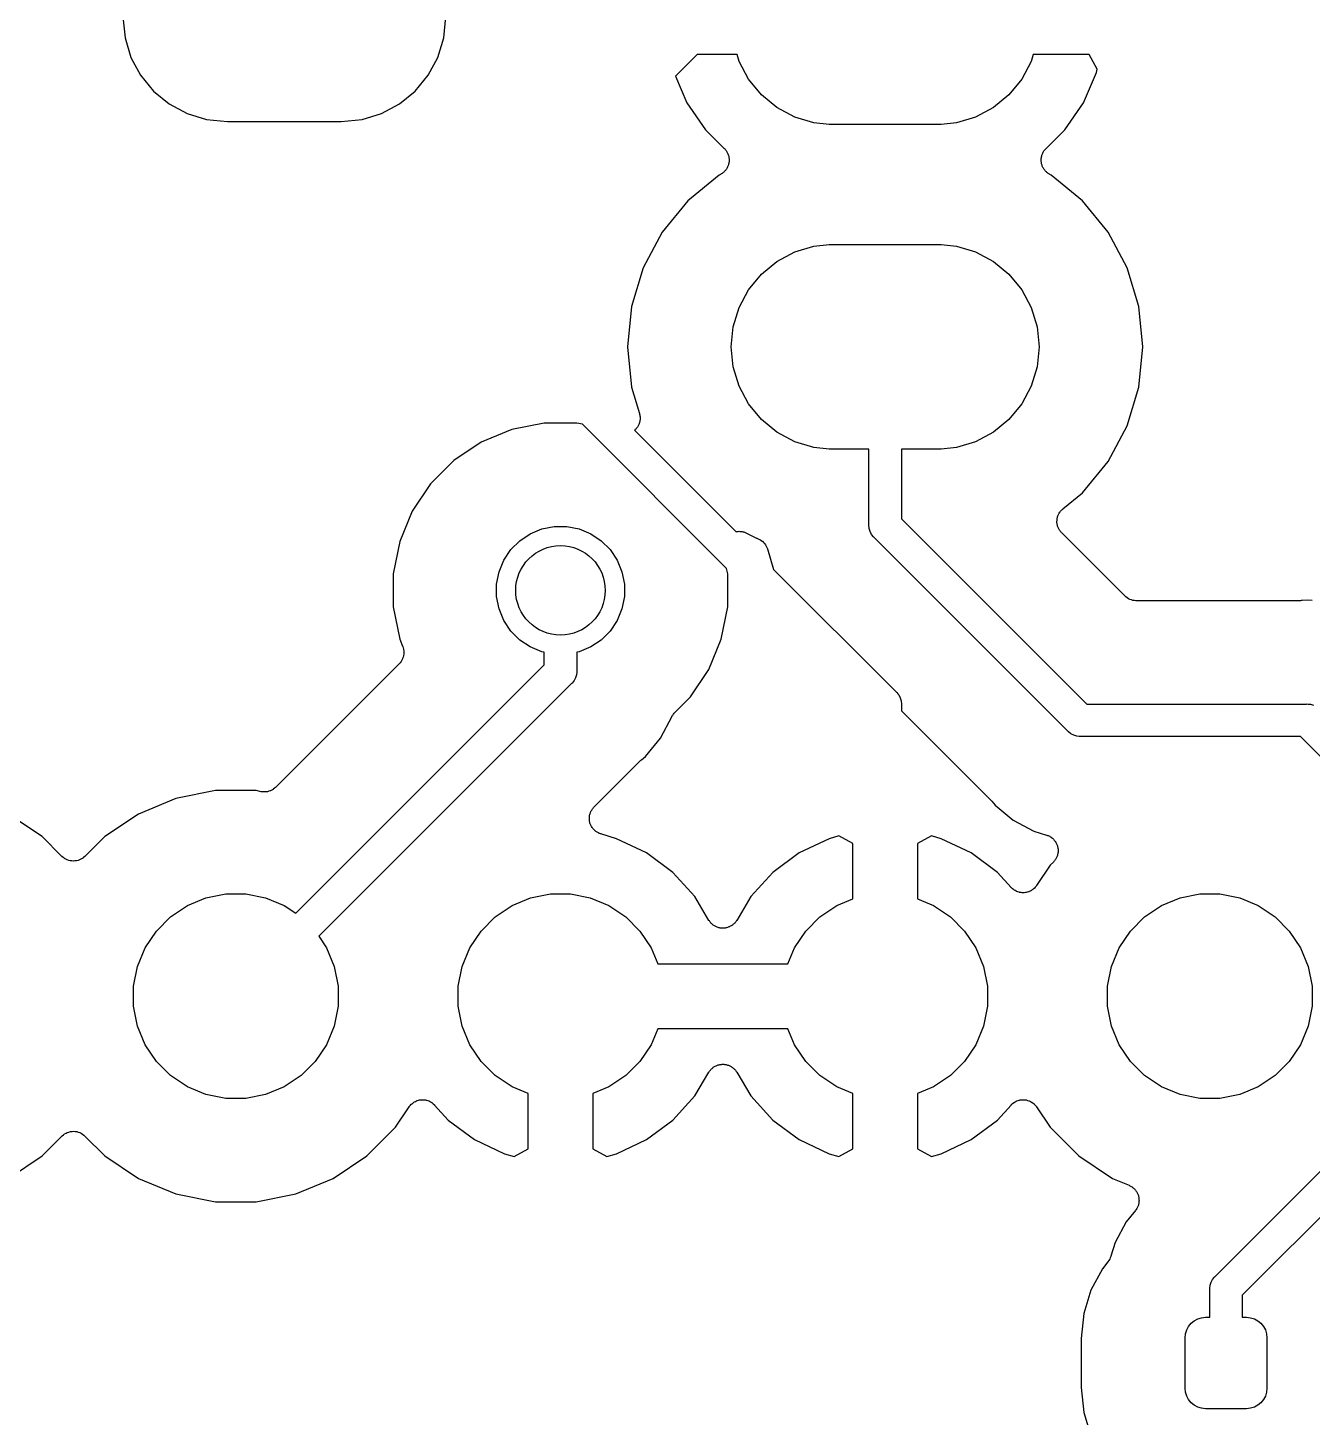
# Model space of a CAD drawing. Extents: x 2.36 to 5.74, y -5.57 to -1.66.
# Drawn here: x 3.1359 to 3.5315, y -4.7047 to -4.2767 of the extents above; entities that cross this region are included whole.
import ezdxf

# ---------------------------------------------------------------- set-up
doc = ezdxf.new("R2010")
doc.units = 0
doc.header["$MEASUREMENT"] = 0
doc.layers.add('BLACK', color=7, linetype='CONTINUOUS')

msp = doc.modelspace()

# ---------------------------------------------------------------- linework, layer by layer
at = {"layer": 'BLACK', "linetype": 'CONTINUOUS'}
for p, q in [((3.16525, -4.27338), (3.16589, -4.27986)), ((3.26403, -4.27986), (3.26467, -4.27338)), ((3.16589, -4.27986), (3.16771, -4.28585)), ((3.26221, -4.28585), (3.26403, -4.27986)), ((3.16771, -4.28585), (3.17067, -4.29138)), ((3.25926, -4.29138), (3.26221, -4.28585)), ((3.34207, -4.285), (3.33543, -4.29164)), ((3.35437, -4.285), (3.34207, -4.285)), ((3.35501, -4.28711), (3.35437, -4.285)), ((3.35794, -4.29258), (3.35501, -4.28711)), ((3.44499, -4.28711), (3.44206, -4.29258)), ((3.44563, -4.285), (3.44499, -4.28711)), ((3.46279, -4.285), (3.44563, -4.285)), ((3.46527, -4.28952), (3.46279, -4.285)), ((3.17067, -4.29138), (3.17464, -4.29622)), ((3.25528, -4.29622), (3.25926, -4.29138)), ((3.33543, -4.29164), (3.33891, -4.29982)), ((3.46109, -4.29982), (3.46507, -4.29049)), ((3.46507, -4.29049), (3.46527, -4.28952)), ((3.17464, -4.29622), (3.17949, -4.3002)), ((3.25044, -4.3002), (3.25528, -4.29622)), ((3.36187, -4.29738), (3.35794, -4.29258)), ((3.44206, -4.29258), (3.43813, -4.29738)), ((3.17949, -4.3002), (3.18501, -4.30315)), ((3.24491, -4.30315), (3.25044, -4.3002)), ((3.33891, -4.29982), (3.34462, -4.30819)), ((3.36667, -4.30131), (3.36187, -4.29738)), ((3.43813, -4.29738), (3.43333, -4.30131)), ((3.45538, -4.30819), (3.46109, -4.29982)), ((3.18501, -4.30315), (3.19101, -4.30497)), ((3.23891, -4.30497), (3.24491, -4.30315)), ((3.37214, -4.30424), (3.36667, -4.30131)), ((3.37808, -4.30604), (3.37214, -4.30424)), ((3.42786, -4.30424), (3.42192, -4.30604)), ((3.43333, -4.30131), (3.42786, -4.30424)), ((3.19101, -4.30497), (3.19749, -4.30561)), ((3.19749, -4.30561), (3.23243, -4.30561)), ((3.23243, -4.30561), (3.23891, -4.30497)), ((3.34462, -4.30819), (3.35046, -4.31391)), ((3.38271, -4.3065), (3.37808, -4.30604)), ((3.41729, -4.3065), (3.38271, -4.3065)), ((3.42192, -4.30604), (3.41729, -4.3065)), ((3.44954, -4.31391), (3.45538, -4.30819)), ((3.35046, -4.31391), (3.35051, -4.31396)), ((3.35051, -4.31396), (3.35067, -4.31416)), ((3.35067, -4.31416), (3.35085, -4.31434)), ((3.35085, -4.31434), (3.35098, -4.31454)), ((3.35098, -4.31454), (3.35112, -4.31472)), ((3.35112, -4.31472), (3.35124, -4.31494)), ((3.35124, -4.31494), (3.35138, -4.31516)), ((3.35138, -4.31516), (3.35147, -4.31537)), ((3.35147, -4.31537), (3.35158, -4.31558)), ((3.35158, -4.31558), (3.35166, -4.31582)), ((3.35166, -4.31582), (3.35175, -4.31606)), ((3.35175, -4.31606), (3.3518, -4.31629)), ((3.3518, -4.31629), (3.35186, -4.31651)), ((3.35186, -4.31651), (3.35189, -4.31677)), ((3.35189, -4.31677), (3.35194, -4.31702)), ((3.35194, -4.31702), (3.35193, -4.31725)), ((3.35193, -4.31725), (3.35196, -4.31748)), ((3.35196, -4.31748), (3.35193, -4.31774)), ((3.44804, -4.31741), (3.44807, -4.31718)), ((3.44806, -4.31767), (3.44804, -4.31741)), ((3.44807, -4.31695), (3.44812, -4.3167)), ((3.44807, -4.31718), (3.44807, -4.31695)), ((3.44812, -4.3167), (3.44815, -4.31644)), ((3.44815, -4.31644), (3.44822, -4.31622)), ((3.44822, -4.31622), (3.44827, -4.31599)), ((3.44827, -4.31599), (3.44837, -4.31576)), ((3.44837, -4.31576), (3.44845, -4.31551)), ((3.44845, -4.31551), (3.44856, -4.31531)), ((3.44856, -4.31531), (3.44865, -4.31509)), ((3.44865, -4.31509), (3.44879, -4.31488)), ((3.44879, -4.31488), (3.44892, -4.31466)), ((3.44892, -4.31466), (3.44907, -4.31448)), ((3.44907, -4.31448), (3.4492, -4.31429)), ((3.4492, -4.31429), (3.44938, -4.31411)), ((3.44938, -4.31411), (3.44954, -4.31391)), ((3.34931, -4.32189), (3.34891, -4.32211)), ((3.34953, -4.32175), (3.34931, -4.32189)), ((3.34975, -4.32163), (3.34953, -4.32175)), ((3.34993, -4.32148), (3.34975, -4.32163)), ((3.35013, -4.32135), (3.34993, -4.32148)), ((3.35031, -4.32117), (3.35013, -4.32135)), ((3.3505, -4.32101), (3.35031, -4.32117)), ((3.35065, -4.32083), (3.3505, -4.32101)), ((3.35082, -4.32066), (3.35065, -4.32083)), ((3.35096, -4.32045), (3.35082, -4.32066)), ((3.35112, -4.32025), (3.35096, -4.32045)), ((3.35123, -4.32004), (3.35112, -4.32025)), ((3.35136, -4.31985), (3.35123, -4.32004)), ((3.35146, -4.31961), (3.35136, -4.31985)), ((3.35158, -4.31939), (3.35146, -4.31961)), ((3.35165, -4.31917), (3.35158, -4.31939)), ((3.35174, -4.31895), (3.35165, -4.31917)), ((3.35179, -4.3187), (3.35174, -4.31895)), ((3.35186, -4.31846), (3.35179, -4.3187)), ((3.35188, -4.31822), (3.35186, -4.31846)), ((3.35193, -4.31799), (3.35188, -4.31822)), ((3.35193, -4.31774), (3.35193, -4.31799)), ((3.44806, -4.31792), (3.44806, -4.31767)), ((3.44811, -4.31815), (3.44806, -4.31792)), ((3.44813, -4.31839), (3.44811, -4.31815)), ((3.4482, -4.31863), (3.44813, -4.31839)), ((3.44824, -4.31888), (3.4482, -4.31863)), ((3.44833, -4.3191), (3.44824, -4.31888)), ((3.44839, -4.31932), (3.44833, -4.3191)), ((3.44851, -4.31955), (3.44839, -4.31932)), ((3.44861, -4.31979), (3.44851, -4.31955)), ((3.44873, -4.31998), (3.44861, -4.31979)), ((3.44884, -4.32019), (3.44873, -4.31998)), ((3.449, -4.32039), (3.44884, -4.32019)), ((3.44914, -4.32061), (3.449, -4.32039)), ((3.4493, -4.32077), (3.44914, -4.32061)), ((3.44945, -4.32096), (3.4493, -4.32077)), ((3.44964, -4.32112), (3.44945, -4.32096)), ((3.44982, -4.3213), (3.44964, -4.32112)), ((3.45001, -4.32144), (3.44982, -4.3213)), ((3.45019, -4.32159), (3.45001, -4.32144)), ((3.45041, -4.32171), (3.45019, -4.32159)), ((3.45062, -4.32186), (3.45041, -4.32171)), ((3.45069, -4.32189), (3.45062, -4.32186)), ((3.45109, -4.32211), (3.45069, -4.32189)), ((3.34891, -4.32211), (3.33927, -4.33002)), ((3.46073, -4.33002), (3.45109, -4.32211)), ((3.33927, -4.33002), (3.33136, -4.33966)), ((3.46864, -4.33966), (3.46073, -4.33002)), ((3.33136, -4.33966), (3.32548, -4.35066)), ((3.47452, -4.35066), (3.46864, -4.33966)), ((3.36667, -4.34869), (3.37214, -4.34576)), ((3.37214, -4.34576), (3.37808, -4.34396)), ((3.37808, -4.34396), (3.38271, -4.3435)), ((3.38271, -4.3435), (3.41729, -4.3435)), ((3.41729, -4.3435), (3.42192, -4.34396)), ((3.42192, -4.34396), (3.42786, -4.34576)), ((3.42786, -4.34576), (3.43333, -4.34869)), ((3.32548, -4.35066), (3.32186, -4.36259)), ((3.36187, -4.35262), (3.36667, -4.34869)), ((3.43333, -4.34869), (3.43813, -4.35262)), ((3.47814, -4.36259), (3.47452, -4.35066)), ((3.35794, -4.35742), (3.36187, -4.35262)), ((3.43813, -4.35262), (3.44206, -4.35742)), ((3.35501, -4.36289), (3.35794, -4.35742)), ((3.44206, -4.35742), (3.44499, -4.36289)), ((3.32186, -4.36259), (3.32064, -4.375)), ((3.35321, -4.36883), (3.35501, -4.36289)), ((3.44499, -4.36289), (3.44679, -4.36883)), ((3.47936, -4.375), (3.47814, -4.36259)), ((3.3526, -4.375), (3.35321, -4.36883)), ((3.44679, -4.36883), (3.4474, -4.375)), ((3.32064, -4.375), (3.32186, -4.38741)), ((3.35321, -4.38117), (3.3526, -4.375)), ((3.4474, -4.375), (3.44679, -4.38117)), ((3.47814, -4.38741), (3.47936, -4.375)), ((3.35501, -4.38711), (3.35321, -4.38117)), ((3.44679, -4.38117), (3.44499, -4.38711)), ((3.32186, -4.38741), (3.32431, -4.39549)), ((3.35794, -4.39258), (3.35501, -4.38711)), ((3.44499, -4.38711), (3.44206, -4.39258)), ((3.47452, -4.39934), (3.47814, -4.38741)), ((3.36187, -4.39738), (3.35794, -4.39258)), ((3.44206, -4.39258), (3.43813, -4.39738)), ((3.29493, -4.3985), (3.28498, -4.40048)), ((3.30507, -4.3985), (3.29493, -4.3985)), ((3.30677, -4.39884), (3.30507, -4.3985)), ((3.35116, -4.44323), (3.30677, -4.39884)), ((3.32413, -4.39888), (3.32401, -4.39911)), ((3.3242, -4.39866), (3.32413, -4.39888)), ((3.32429, -4.39844), (3.3242, -4.39866)), ((3.32435, -4.39819), (3.32429, -4.39844)), ((3.32431, -4.39549), (3.32433, -4.39555)), ((3.32433, -4.39555), (3.32437, -4.39578)), ((3.32442, -4.39795), (3.32435, -4.39819)), ((3.32437, -4.39578), (3.32444, -4.39601)), ((3.32445, -4.39772), (3.32442, -4.39795)), ((3.32444, -4.39601), (3.32446, -4.39626)), ((3.3245, -4.39749), (3.32445, -4.39772)), ((3.32446, -4.39626), (3.32451, -4.39651)), ((3.32451, -4.39651), (3.3245, -4.39675)), ((3.3245, -4.39675), (3.32453, -4.39698)), ((3.32453, -4.39698), (3.3245, -4.39723)), ((3.3245, -4.39723), (3.3245, -4.39749)), ((3.36667, -4.40131), (3.36187, -4.39738)), ((3.43813, -4.39738), (3.43333, -4.40131)), ((3.28498, -4.40048), (3.27561, -4.40436)), ((3.32285, -4.40065), (3.32278, -4.40071)), ((3.32278, -4.40071), (3.35398, -4.43191)), ((3.32304, -4.40049), (3.32285, -4.40065)), ((3.32319, -4.40031), (3.32304, -4.40049)), ((3.32336, -4.40015), (3.32319, -4.40031)), ((3.3235, -4.39994), (3.32336, -4.40015)), ((3.32367, -4.39974), (3.3235, -4.39994)), ((3.32378, -4.39953), (3.32367, -4.39974)), ((3.32391, -4.39934), (3.32378, -4.39953)), ((3.32401, -4.39911), (3.32391, -4.39934)), ((3.37214, -4.40424), (3.36667, -4.40131)), ((3.43333, -4.40131), (3.42786, -4.40424)), ((3.46864, -4.41034), (3.47452, -4.39934)), ((3.27561, -4.40436), (3.26717, -4.41)), ((3.37808, -4.40604), (3.37214, -4.40424)), ((3.38271, -4.4065), (3.37808, -4.40604)), ((3.395, -4.4065), (3.38271, -4.4065)), ((3.395, -4.42975), (3.395, -4.4065)), ((3.41729, -4.4065), (3.405, -4.4065)), ((3.405, -4.4065), (3.405, -4.42793)), ((3.42192, -4.40604), (3.41729, -4.4065)), ((3.42786, -4.40424), (3.42192, -4.40604)), ((3.26717, -4.41), (3.26, -4.41717)), ((3.46073, -4.41998), (3.46864, -4.41034)), ((3.26, -4.41717), (3.25436, -4.42561)), ((3.45473, -4.42491), (3.46073, -4.41998)), ((3.25436, -4.42561), (3.25048, -4.43498)), ((3.405, -4.42793), (3.46207, -4.485)), ((3.4529, -4.42872), (3.45293, -4.42849)), ((3.45292, -4.42898), (3.4529, -4.42872)), ((3.45293, -4.42826), (3.45298, -4.42801)), ((3.45293, -4.42849), (3.45293, -4.42826)), ((3.45298, -4.42801), (3.45301, -4.42775)), ((3.45301, -4.42775), (3.45307, -4.42753)), ((3.45307, -4.42753), (3.45312, -4.42731)), ((3.45312, -4.42731), (3.45322, -4.42707)), ((3.45322, -4.42707), (3.4533, -4.42682)), ((3.4533, -4.42682), (3.45341, -4.42662)), ((3.45341, -4.42662), (3.4535, -4.42641)), ((3.4535, -4.42641), (3.45364, -4.42619)), ((3.45364, -4.42619), (3.45377, -4.42596)), ((3.45377, -4.42596), (3.45391, -4.42579)), ((3.45391, -4.42579), (3.45404, -4.4256)), ((3.45404, -4.4256), (3.45422, -4.42541)), ((3.45422, -4.42541), (3.45439, -4.42521)), ((3.45439, -4.42521), (3.45457, -4.42507)), ((3.45457, -4.42507), (3.45473, -4.42491)), ((3.28745, -4.43471), (3.29068, -4.43256)), ((3.29068, -4.43256), (3.29426, -4.43107)), ((3.29426, -4.43107), (3.29806, -4.43031)), ((3.29806, -4.43031), (3.30194, -4.43031)), ((3.30194, -4.43031), (3.30574, -4.43107)), ((3.30574, -4.43107), (3.30932, -4.43256)), ((3.30932, -4.43256), (3.31255, -4.43471)), ((3.35398, -4.43191), (3.35404, -4.43189)), ((3.35404, -4.43189), (3.35427, -4.43187)), ((3.35427, -4.43187), (3.3545, -4.43183)), ((3.3545, -4.43183), (3.35476, -4.43183)), ((3.35476, -4.43183), (3.35501, -4.43181)), ((3.35501, -4.43181), (3.35524, -4.43183)), ((3.35524, -4.43183), (3.35548, -4.43183)), ((3.35548, -4.43183), (3.35573, -4.43188)), ((3.35573, -4.43188), (3.35598, -4.43191)), ((3.35598, -4.43191), (3.3562, -4.43198)), ((3.3562, -4.43198), (3.35643, -4.43202)), ((3.35643, -4.43202), (3.35667, -4.43212)), ((3.35667, -4.43212), (3.35691, -4.43219)), ((3.35691, -4.43219), (3.35712, -4.43231)), ((3.35712, -4.43231), (3.35734, -4.4324)), ((3.35734, -4.4324), (3.35991, -4.43377)), ((3.39498, -4.43), (3.395, -4.42975)), ((3.39505, -4.43075), (3.39498, -4.43)), ((3.39507, -4.43098), (3.39505, -4.43075)), ((3.39536, -4.43192), (3.39507, -4.43098)), ((3.39582, -4.43279), (3.39536, -4.43192)), ((3.39645, -4.43355), (3.39582, -4.43279)), ((3.45292, -4.42924), (3.45292, -4.42898)), ((3.45297, -4.42946), (3.45292, -4.42924)), ((3.45299, -4.42969), (3.45297, -4.42946)), ((3.45306, -4.42994), (3.45299, -4.42969)), ((3.45311, -4.4302), (3.45306, -4.42994)), ((3.45319, -4.43041), (3.45311, -4.4302)), ((3.45326, -4.43063), (3.45319, -4.43041)), ((3.45338, -4.43086), (3.45326, -4.43063)), ((3.45348, -4.4311), (3.45338, -4.43086)), ((3.4536, -4.43129), (3.45348, -4.4311)), ((3.45371, -4.43149), (3.4536, -4.43129)), ((3.45387, -4.4317), (3.45371, -4.43149)), ((3.45401, -4.43192), (3.45387, -4.4317)), ((3.45417, -4.43208), (3.45401, -4.43192)), ((3.45432, -4.43226), (3.45417, -4.43208)), ((3.45437, -4.43231), (3.45432, -4.43226)), ((3.47378, -4.45172), (3.45437, -4.43231)), ((3.25048, -4.43498), (3.2485, -4.44493)), ((3.28256, -4.44068), (3.28471, -4.43745)), ((3.28471, -4.43745), (3.28745, -4.43471)), ((3.31255, -4.43471), (3.31529, -4.43745)), ((3.31529, -4.43745), (3.31744, -4.44068)), ((3.35991, -4.43377), (3.3604, -4.43392)), ((3.3604, -4.43392), (3.36042, -4.43393)), ((3.36042, -4.43393), (3.36042, -4.43393)), ((3.36042, -4.43393), (3.36042, -4.43393)), ((3.36042, -4.43393), (3.36047, -4.43394)), ((3.36047, -4.43394), (3.36089, -4.43412)), ((3.36089, -4.43412), (3.36132, -4.4343)), ((3.36132, -4.4343), (3.36134, -4.43432)), ((3.36134, -4.43432), (3.36136, -4.43433)), ((3.36136, -4.43433), (3.36174, -4.43459)), ((3.36174, -4.43459), (3.36213, -4.43485)), ((3.36213, -4.43485), (3.36215, -4.43487)), ((3.36215, -4.43487), (3.36217, -4.43488)), ((3.36217, -4.43488), (3.36249, -4.43521)), ((3.36249, -4.43521), (3.36282, -4.43554)), ((3.36282, -4.43554), (3.36283, -4.43556)), ((3.36283, -4.43556), (3.36285, -4.43558)), ((3.36285, -4.43558), (3.3631, -4.43597)), ((3.3631, -4.43597), (3.36336, -4.43635)), ((3.36336, -4.43635), (3.36337, -4.43637)), ((3.36337, -4.43637), (3.36338, -4.43639)), ((3.36338, -4.43639), (3.36356, -4.43683)), ((3.36356, -4.43683), (3.36373, -4.43725)), ((3.36373, -4.43725), (3.36565, -4.44358)), ((3.39664, -4.43371), (3.39645, -4.43355)), ((3.45629, -4.49336), (3.39664, -4.43371)), ((3.28107, -4.44426), (3.28256, -4.44068)), ((3.31744, -4.44068), (3.31893, -4.44426)), ((3.2485, -4.44493), (3.2485, -4.45507)), ((3.28031, -4.44806), (3.28107, -4.44426)), ((3.31893, -4.44426), (3.31969, -4.44806)), ((3.3515, -4.44493), (3.35116, -4.44323)), ((3.3515, -4.45507), (3.3515, -4.44493)), ((3.36565, -4.44358), (3.40336, -4.48129)), ((3.28031, -4.45194), (3.28031, -4.44806)), ((3.31969, -4.44806), (3.31969, -4.45194)), ((3.28107, -4.45574), (3.28031, -4.45194)), ((3.31969, -4.45194), (3.31893, -4.45574)), ((3.47414, -4.45202), (3.47378, -4.45172)), ((3.47449, -4.45231), (3.47414, -4.45202)), ((3.47452, -4.45233), (3.47449, -4.45231)), ((3.47454, -4.45234), (3.47452, -4.45233)), ((3.47494, -4.45256), (3.47454, -4.45234)), ((3.47535, -4.45278), (3.47494, -4.45256)), ((3.47537, -4.45279), (3.47535, -4.45278)), ((3.4754, -4.45281), (3.47537, -4.45279)), ((3.47584, -4.45294), (3.4754, -4.45281)), ((3.47628, -4.45308), (3.47584, -4.45294)), ((3.47631, -4.45308), (3.47628, -4.45308)), ((3.47633, -4.45309), (3.47631, -4.45308)), ((3.47679, -4.45314), (3.47633, -4.45309)), ((3.47725, -4.45319), (3.47679, -4.45314)), ((3.4773, -4.45319), (3.47725, -4.45319)), ((3.47732, -4.45319), (3.4773, -4.45319)), ((3.4773, -4.45319), (3.4773, -4.45319)), ((3.4773, -4.45319), (3.4773, -4.45319)), ((3.52795, -4.45319), (3.47732, -4.45319)), ((3.52816, -4.45317), (3.52795, -4.45319)), ((3.52837, -4.45317), (3.52816, -4.45317)), ((3.52844, -4.45316), (3.52837, -4.45317)), ((3.53, -4.45301), (3.52844, -4.45316)), ((3.53156, -4.45316), (3.53, -4.45301)), ((3.2485, -4.45507), (3.25048, -4.46502)), ((3.28256, -4.45932), (3.28107, -4.45574)), ((3.31893, -4.45574), (3.31744, -4.45932)), ((3.34952, -4.46502), (3.3515, -4.45507)), ((3.28471, -4.46255), (3.28256, -4.45932)), ((3.28745, -4.46529), (3.28471, -4.46255)), ((3.31529, -4.46255), (3.31255, -4.46529)), ((3.31744, -4.45932), (3.31529, -4.46255)), ((3.25048, -4.46502), (3.25138, -4.46719)), ((3.25138, -4.46719), (3.25139, -4.46722)), ((3.25139, -4.46722), (3.25139, -4.46722)), ((3.25139, -4.46722), (3.25139, -4.46722)), ((3.25139, -4.46722), (3.25141, -4.46726)), ((3.25141, -4.46726), (3.25154, -4.46771)), ((3.29068, -4.46744), (3.28745, -4.46529)), ((3.31255, -4.46529), (3.30932, -4.46744)), ((3.34564, -4.47439), (3.34952, -4.46502)), ((3.25114, -4.47148), (3.25092, -4.47189)), ((3.25136, -4.47107), (3.25114, -4.47148)), ((3.25137, -4.47105), (3.25136, -4.47107)), ((3.25138, -4.47103), (3.25137, -4.47105)), ((3.25152, -4.47058), (3.25138, -4.47103)), ((3.25166, -4.47014), (3.25152, -4.47058)), ((3.25154, -4.46771), (3.25167, -4.46815)), ((3.25171, -4.46963), (3.25166, -4.4701)), ((3.25166, -4.4701), (3.25166, -4.47012)), ((3.25166, -4.47012), (3.25166, -4.47014)), ((3.25167, -4.46815), (3.25167, -4.46817)), ((3.25167, -4.46817), (3.25168, -4.4682)), ((3.25168, -4.4682), (3.25172, -4.46866)), ((3.25176, -4.46917), (3.25171, -4.46963)), ((3.25172, -4.46866), (3.25176, -4.46912)), ((3.25176, -4.46912), (3.25176, -4.46915)), ((3.25176, -4.46915), (3.25176, -4.46917)), ((3.29426, -4.46893), (3.29068, -4.46744)), ((3.295, -4.46908), (3.29426, -4.46893)), ((3.295, -4.47293), (3.295, -4.46908)), ((3.30574, -4.46893), (3.305, -4.46908)), ((3.305, -4.46908), (3.305, -4.47475)), ((3.30932, -4.46744), (3.30574, -4.46893)), ((3.2503, -4.47264), (3.21231, -4.51063)), ((3.21847, -4.54946), (3.295, -4.47293)), ((3.25059, -4.47228), (3.2503, -4.47264)), ((3.25089, -4.47192), (3.25059, -4.47228)), ((3.2509, -4.47191), (3.25089, -4.47192)), ((3.25092, -4.47189), (3.2509, -4.47191)), ((3.30493, -4.47598), (3.30464, -4.47692)), ((3.305, -4.47525), (3.30493, -4.47598)), ((3.305, -4.47475), (3.30502, -4.475)), ((3.30502, -4.475), (3.305, -4.47525)), ((3.305, -4.47525), (3.305, -4.47525)), ((3.34, -4.48283), (3.34564, -4.47439)), ((3.30336, -4.47871), (3.22554, -4.55653)), ((3.30355, -4.47855), (3.30336, -4.47871)), ((3.30418, -4.47779), (3.30355, -4.47855)), ((3.30464, -4.47692), (3.30418, -4.47779)), ((3.33527, -4.48755), (3.34, -4.48283)), ((3.40336, -4.48129), (3.40355, -4.48145)), ((3.40355, -4.48145), (3.40386, -4.48182)), ((3.40386, -4.48182), (3.40418, -4.48221)), ((3.40418, -4.48221), (3.40464, -4.48308)), ((3.40464, -4.48308), (3.40493, -4.48402)), ((3.40493, -4.48402), (3.40502, -4.485)), ((3.33076, -4.49555), (3.3344, -4.48873)), ((3.3344, -4.48873), (3.33443, -4.48867)), ((3.33443, -4.48867), (3.33455, -4.48849)), ((3.33455, -4.48849), (3.33466, -4.48831)), ((3.33466, -4.48831), (3.33483, -4.48809)), ((3.33483, -4.48809), (3.33499, -4.48787)), ((3.33499, -4.48787), (3.33514, -4.48772)), ((3.33514, -4.48772), (3.33527, -4.48755)), ((3.40502, -4.485), (3.405, -4.48525)), ((3.405, -4.48525), (3.405, -4.48706)), ((3.405, -4.48706), (3.43252, -4.51458)), ((3.46207, -4.485), (3.52975, -4.485)), ((3.52975, -4.485), (3.53, -4.48498)), ((3.53, -4.48498), (3.53025, -4.485)), ((3.53025, -4.485), (3.53098, -4.48507)), ((3.53098, -4.48507), (3.53192, -4.48536)), ((3.32616, -4.50116), (3.33076, -4.49555)), ((3.45645, -4.49355), (3.45629, -4.49336)), ((3.45721, -4.49418), (3.45645, -4.49355)), ((3.45808, -4.49464), (3.45721, -4.49418)), ((3.45902, -4.49493), (3.45808, -4.49464)), ((3.45975, -4.495), (3.45902, -4.49493)), ((3.46, -4.49502), (3.45975, -4.495)), ((3.45975, -4.495), (3.45975, -4.495)), ((3.46025, -4.495), (3.46, -4.49502)), ((3.52793, -4.495), (3.46025, -4.495)), ((3.57, -4.53707), (3.52793, -4.495)), ((3.32494, -4.50215), (3.32616, -4.50116)), ((3.31035, -4.51671), (3.32458, -4.50248)), ((3.32458, -4.50248), (3.32463, -4.50243)), ((3.32463, -4.50243), (3.32479, -4.5023)), ((3.32479, -4.5023), (3.32494, -4.50215)), ((3.18153, -4.51413), (3.17001, -4.5189)), ((3.19376, -4.51169), (3.18153, -4.51413)), ((3.20624, -4.51169), (3.19376, -4.51169)), ((3.2078, -4.512), (3.20624, -4.51169)), ((3.20826, -4.51205), (3.2078, -4.512)), ((3.20872, -4.5121), (3.20826, -4.51205)), ((3.20874, -4.5121), (3.20872, -4.5121)), ((3.20877, -4.5121), (3.20874, -4.5121)), ((3.20923, -4.51205), (3.20877, -4.5121)), ((3.20969, -4.51201), (3.20923, -4.51205)), ((3.20971, -4.51201), (3.20969, -4.51201)), ((3.20974, -4.512), (3.20971, -4.51201)), ((3.21018, -4.51187), (3.20974, -4.512)), ((3.21063, -4.51174), (3.21018, -4.51187)), ((3.21065, -4.51173), (3.21063, -4.51174)), ((3.21067, -4.51172), (3.21065, -4.51173)), ((3.21108, -4.51151), (3.21067, -4.51172)), ((3.21149, -4.51129), (3.21108, -4.51151)), ((3.21151, -4.51128), (3.21149, -4.51129)), ((3.21153, -4.51127), (3.21151, -4.51128)), ((3.2119, -4.51097), (3.21153, -4.51127)), ((3.21226, -4.51068), (3.2119, -4.51097)), ((3.21229, -4.51065), (3.21226, -4.51068)), ((3.21231, -4.51063), (3.21229, -4.51065)), ((3.21229, -4.51065), (3.21229, -4.51065)), ((3.21229, -4.51065), (3.21229, -4.51065)), ((3.30906, -4.51901), (3.30911, -4.51876)), ((3.30911, -4.51876), (3.3092, -4.51855)), ((3.3092, -4.51855), (3.30927, -4.51832)), ((3.30927, -4.51832), (3.30939, -4.5181)), ((3.30939, -4.5181), (3.30949, -4.51786)), ((3.30949, -4.51786), (3.30962, -4.51767)), ((3.30962, -4.51767), (3.30973, -4.51746)), ((3.30973, -4.51746), (3.30989, -4.51726)), ((3.30989, -4.51726), (3.31004, -4.51705)), ((3.31004, -4.51705), (3.3102, -4.51689)), ((3.3102, -4.51689), (3.31035, -4.51671)), ((3.43252, -4.51458), (3.43257, -4.51463)), ((3.43257, -4.51463), (3.4327, -4.51479)), ((3.4327, -4.51479), (3.43285, -4.51494)), ((3.43285, -4.51494), (3.43384, -4.51616)), ((3.43384, -4.51616), (3.43945, -4.52076)), ((3.14036, -4.52583), (3.12999, -4.5189)), ((3.17001, -4.5189), (3.15964, -4.52583)), ((3.30889, -4.52023), (3.30891, -4.51997)), ((3.30891, -4.52046), (3.30889, -4.52023)), ((3.30891, -4.51972), (3.30896, -4.51949)), ((3.30891, -4.51997), (3.30891, -4.51972)), ((3.30891, -4.52069), (3.30891, -4.52046)), ((3.30895, -4.52094), (3.30891, -4.52069)), ((3.30898, -4.5212), (3.30895, -4.52094)), ((3.30896, -4.51949), (3.30898, -4.51926)), ((3.30898, -4.51926), (3.30906, -4.51901)), ((3.30904, -4.52142), (3.30898, -4.5212)), ((3.30909, -4.52165), (3.30904, -4.52142)), ((3.30918, -4.52189), (3.30909, -4.52165)), ((3.30926, -4.52213), (3.30918, -4.52189)), ((3.30936, -4.52234), (3.30926, -4.52213)), ((3.30945, -4.52256), (3.30936, -4.52234)), ((3.30959, -4.52277), (3.30945, -4.52256)), ((3.30971, -4.523), (3.30959, -4.52277)), ((3.30986, -4.52318), (3.30971, -4.523)), ((3.43945, -4.52076), (3.44584, -4.52417)), ((3.14646, -4.53193), (3.14036, -4.52583)), ((3.15964, -4.52583), (3.15354, -4.53193)), ((3.30998, -4.52337), (3.30986, -4.52318)), ((3.31016, -4.52356), (3.30998, -4.52337)), ((3.31033, -4.52375), (3.31016, -4.52356)), ((3.3105, -4.5239), (3.31033, -4.52375)), ((3.31067, -4.52407), (3.3105, -4.5239)), ((3.31088, -4.52422), (3.31067, -4.52407)), ((3.31108, -4.52438), (3.31088, -4.52422)), ((3.31128, -4.52449), (3.31108, -4.52438)), ((3.31147, -4.52462), (3.31128, -4.52449)), ((3.31171, -4.52472), (3.31147, -4.52462)), ((3.31193, -4.52485), (3.31171, -4.52472)), ((3.31215, -4.52492), (3.31193, -4.52485)), ((3.31237, -4.52501), (3.31215, -4.52492)), ((3.31243, -4.52503), (3.31237, -4.52501)), ((3.31722, -4.52648), (3.31243, -4.52503)), ((3.32645, -4.53084), (3.31722, -4.52648)), ((3.38278, -4.52648), (3.37355, -4.53084)), ((3.3857, -4.5256), (3.38278, -4.52648)), ((3.39, -4.52796), (3.3857, -4.5256)), ((3.4143, -4.5256), (3.41, -4.52796)), ((3.41722, -4.52648), (3.4143, -4.5256)), ((3.42645, -4.53084), (3.41722, -4.52648)), ((3.44584, -4.52417), (3.44972, -4.52535)), ((3.44972, -4.52535), (3.44978, -4.52537)), ((3.44978, -4.52537), (3.45, -4.52546)), ((3.45, -4.52546), (3.45022, -4.52553)), ((3.45022, -4.52553), (3.45045, -4.52565)), ((3.45045, -4.52565), (3.45068, -4.52575)), ((3.45068, -4.52575), (3.45087, -4.52589)), ((3.45087, -4.52589), (3.45108, -4.526)), ((3.45108, -4.526), (3.45127, -4.52616)), ((3.45127, -4.52616), (3.45149, -4.52631)), ((3.45149, -4.52631), (3.45165, -4.52647)), ((3.45165, -4.52647), (3.45183, -4.52662)), ((3.45183, -4.52662), (3.45199, -4.52682)), ((3.45199, -4.52682), (3.45217, -4.52701)), ((3.45217, -4.52701), (3.45229, -4.5272)), ((3.45229, -4.5272), (3.45244, -4.52738)), ((3.33456, -4.53685), (3.32645, -4.53084)), ((3.37355, -4.53084), (3.36544, -4.53685)), ((3.39, -4.54505), (3.39, -4.52796)), ((3.41, -4.52796), (3.41, -4.54505)), ((3.43456, -4.53685), (3.42645, -4.53084)), ((3.45244, -4.52738), (3.45256, -4.52761)), ((3.45256, -4.52761), (3.4527, -4.52782)), ((3.4527, -4.52782), (3.45279, -4.52804)), ((3.45279, -4.52804), (3.4529, -4.52824)), ((3.4529, -4.52824), (3.45297, -4.52849)), ((3.45297, -4.52849), (3.45306, -4.52873)), ((3.45309, -4.53137), (3.45304, -4.53162)), ((3.45306, -4.52873), (3.45311, -4.52896)), ((3.45317, -4.53112), (3.45309, -4.53137)), ((3.45311, -4.52896), (3.45317, -4.52918)), ((3.45317, -4.52918), (3.4532, -4.52943)), ((3.45319, -4.53089), (3.45317, -4.53112)), ((3.45324, -4.53066), (3.45319, -4.53089)), ((3.4532, -4.52943), (3.45325, -4.52969)), ((3.45325, -4.52969), (3.45324, -4.52992)), ((3.45324, -4.52992), (3.45327, -4.53015)), ((3.45327, -4.53015), (3.45324, -4.53041)), ((3.45324, -4.53041), (3.45324, -4.53066)), ((3.14683, -4.53223), (3.14646, -4.53193)), ((3.14719, -4.53253), (3.14683, -4.53223)), ((3.14721, -4.53254), (3.14719, -4.53253)), ((3.14722, -4.53255), (3.14721, -4.53254)), ((3.14763, -4.53278), (3.14722, -4.53255)), ((3.14805, -4.533), (3.14763, -4.53278)), ((3.14806, -4.53301), (3.14805, -4.533)), ((3.14808, -4.53302), (3.14806, -4.53301)), ((3.14853, -4.53315), (3.14808, -4.53302)), ((3.14898, -4.53329), (3.14853, -4.53315)), ((3.14899, -4.5333), (3.14898, -4.53329)), ((3.14901, -4.5333), (3.14899, -4.5333)), ((3.14948, -4.53335), (3.14901, -4.5333)), ((3.14995, -4.5334), (3.14948, -4.53335)), ((3.14997, -4.5334), (3.14995, -4.5334)), ((3.14998, -4.5334), (3.14997, -4.5334)), ((3.15045, -4.53335), (3.14998, -4.5334)), ((3.15092, -4.53331), (3.15045, -4.53335)), ((3.15094, -4.53331), (3.15092, -4.53331)), ((3.15095, -4.53331), (3.15094, -4.53331)), ((3.15141, -4.53317), (3.15095, -4.53331)), ((3.15186, -4.53304), (3.15141, -4.53317)), ((3.15187, -4.53303), (3.15186, -4.53304)), ((3.15189, -4.53303), (3.15187, -4.53303)), ((3.15231, -4.53281), (3.15189, -4.53303)), ((3.15272, -4.53259), (3.15231, -4.53281)), ((3.15274, -4.53258), (3.15272, -4.53259)), ((3.15275, -4.53257), (3.15274, -4.53258)), ((3.15312, -4.53228), (3.15275, -4.53257)), ((3.15349, -4.53198), (3.15312, -4.53228)), ((3.15351, -4.53196), (3.15349, -4.53198)), ((3.15354, -4.53193), (3.15351, -4.53196)), ((3.15351, -4.53196), (3.15351, -4.53196)), ((3.15351, -4.53196), (3.15351, -4.53196)), ((3.45083, -4.53464), (3.44663, -4.54092)), ((3.4518, -4.53367), (3.45083, -4.53464)), ((3.45195, -4.53349), (3.4518, -4.53367)), ((3.45211, -4.53333), (3.45195, -4.53349)), ((3.45226, -4.53311), (3.45211, -4.53333)), ((3.45242, -4.53291), (3.45226, -4.53311)), ((3.45253, -4.53271), (3.45242, -4.53291)), ((3.45266, -4.53252), (3.45253, -4.53271)), ((3.45276, -4.53228), (3.45266, -4.53252)), ((3.45288, -4.53205), (3.45276, -4.53228)), ((3.45295, -4.53183), (3.45288, -4.53205)), ((3.45304, -4.53162), (3.45295, -4.53183)), ((3.34133, -4.54433), (3.33456, -4.53685)), ((3.36544, -4.53685), (3.35867, -4.54433)), ((3.43877, -4.5415), (3.43456, -4.53685)), ((3.19081, -4.54471), (3.1969, -4.5435)), ((3.1969, -4.5435), (3.2031, -4.5435)), ((3.2031, -4.5435), (3.20919, -4.54471)), ((3.29081, -4.54471), (3.2969, -4.5435)), ((3.2969, -4.5435), (3.3031, -4.5435)), ((3.3031, -4.5435), (3.30919, -4.54471)), ((3.34571, -4.55163), (3.34133, -4.54433)), ((3.35867, -4.54433), (3.35429, -4.55163)), ((3.43885, -4.54157), (3.43877, -4.5415)), ((3.43892, -4.54166), (3.43885, -4.54157)), ((3.43921, -4.5419), (3.43892, -4.54166)), ((3.43949, -4.54216), (3.43921, -4.5419)), ((3.43959, -4.54221), (3.43949, -4.54216)), ((3.43967, -4.54228), (3.43959, -4.54221)), ((3.44, -4.54246), (3.43967, -4.54228)), ((3.44033, -4.54266), (3.44, -4.54246)), ((3.44043, -4.5427), (3.44033, -4.54266)), ((3.44053, -4.54275), (3.44043, -4.5427)), ((3.44089, -4.54286), (3.44053, -4.54275)), ((3.44125, -4.54299), (3.44089, -4.54286)), ((3.44136, -4.54301), (3.44125, -4.54299)), ((3.44146, -4.54304), (3.44136, -4.54301)), ((3.44184, -4.54308), (3.44146, -4.54304)), ((3.44221, -4.54314), (3.44184, -4.54308)), ((3.44232, -4.54313), (3.44221, -4.54314)), ((3.44243, -4.54314), (3.44232, -4.54313)), ((3.44281, -4.54311), (3.44243, -4.54314)), ((3.44319, -4.54309), (3.44281, -4.54311)), ((3.44329, -4.54307), (3.44319, -4.54309)), ((3.4434, -4.54306), (3.44329, -4.54307)), ((3.44377, -4.54295), (3.4434, -4.54306)), ((3.44414, -4.54286), (3.44377, -4.54295)), ((3.44423, -4.54281), (3.44414, -4.54286)), ((3.44434, -4.54278), (3.44423, -4.54281)), ((3.44468, -4.54261), (3.44434, -4.54278)), ((3.44502, -4.54245), (3.44468, -4.54261)), ((3.44511, -4.54238), (3.44502, -4.54245)), ((3.4452, -4.54233), (3.44511, -4.54238)), ((3.4455, -4.54209), (3.4452, -4.54233)), ((3.44581, -4.54187), (3.4455, -4.54209)), ((3.44588, -4.54179), (3.44581, -4.54187)), ((3.44596, -4.54172), (3.44588, -4.54179)), ((3.44621, -4.54143), (3.44596, -4.54172)), ((3.44647, -4.54115), (3.44621, -4.54143)), ((3.44652, -4.54106), (3.44647, -4.54115)), ((3.44659, -4.54098), (3.44652, -4.54106)), ((3.44663, -4.54092), (3.44659, -4.54098)), ((3.49081, -4.54471), (3.4969, -4.5435)), ((3.4969, -4.5435), (3.5031, -4.5435)), ((3.5031, -4.5435), (3.50919, -4.54471)), ((3.17992, -4.55054), (3.18508, -4.54709)), ((3.18508, -4.54709), (3.19081, -4.54471)), ((3.20919, -4.54471), (3.21492, -4.54709)), ((3.21492, -4.54709), (3.21847, -4.54946)), ((3.27992, -4.55054), (3.28508, -4.54709)), ((3.28508, -4.54709), (3.29081, -4.54471)), ((3.30919, -4.54471), (3.31492, -4.54709)), ((3.31492, -4.54709), (3.32008, -4.55054)), ((3.37992, -4.55054), (3.38508, -4.54709)), ((3.38508, -4.54709), (3.39, -4.54505)), ((3.41, -4.54505), (3.41492, -4.54709)), ((3.41492, -4.54709), (3.42008, -4.55054)), ((3.47992, -4.55054), (3.48508, -4.54709)), ((3.48508, -4.54709), (3.49081, -4.54471)), ((3.50919, -4.54471), (3.51492, -4.54709)), ((3.51492, -4.54709), (3.52008, -4.55054)), ((3.17554, -4.55492), (3.17992, -4.55054)), ((3.27554, -4.55492), (3.27992, -4.55054)), ((3.32008, -4.55054), (3.32446, -4.55492)), ((3.34585, -4.55181), (3.34571, -4.55163)), ((3.34597, -4.55201), (3.34585, -4.55181)), ((3.34614, -4.5522), (3.34597, -4.55201)), ((3.34629, -4.55241), (3.34614, -4.5522)), ((3.34646, -4.55257), (3.34629, -4.55241)), ((3.34662, -4.55274), (3.34646, -4.55257)), ((3.34682, -4.55289), (3.34662, -4.55274)), ((3.34702, -4.55307), (3.34682, -4.55289)), ((3.35312, -4.55294), (3.35293, -4.55311)), ((3.35333, -4.55278), (3.35312, -4.55294)), ((3.35349, -4.55261), (3.35333, -4.55278)), ((3.35366, -4.55246), (3.35349, -4.55261)), ((3.35382, -4.55226), (3.35366, -4.55246)), ((3.35399, -4.55207), (3.35382, -4.55226)), ((3.35411, -4.55187), (3.35399, -4.55207)), ((3.35425, -4.55169), (3.35411, -4.55187)), ((3.35429, -4.55163), (3.35425, -4.55169)), ((3.37554, -4.55492), (3.37992, -4.55054)), ((3.42008, -4.55054), (3.42446, -4.55492)), ((3.47554, -4.55492), (3.47992, -4.55054)), ((3.52008, -4.55054), (3.52446, -4.55492)), ((3.17209, -4.56008), (3.17554, -4.55492)), ((3.22554, -4.55653), (3.22791, -4.56008)), ((3.27209, -4.56008), (3.27554, -4.55492)), ((3.32446, -4.55492), (3.32791, -4.56008)), ((3.34721, -4.55319), (3.34702, -4.55307)), ((3.3474, -4.55332), (3.34721, -4.55319)), ((3.34763, -4.55344), (3.3474, -4.55332)), ((3.34785, -4.55357), (3.34763, -4.55344)), ((3.34807, -4.55365), (3.34785, -4.55357)), ((3.34828, -4.55375), (3.34807, -4.55365)), ((3.34853, -4.55381), (3.34828, -4.55375)), ((3.34877, -4.5539), (3.34853, -4.55381)), ((3.349, -4.55394), (3.34877, -4.5539)), ((3.34922, -4.55399), (3.349, -4.55394)), ((3.34948, -4.55401), (3.34922, -4.55399)), ((3.34973, -4.55405), (3.34948, -4.55401)), ((3.34997, -4.55404), (3.34973, -4.55405)), ((3.3502, -4.55405), (3.34997, -4.55404)), ((3.35045, -4.55402), (3.3502, -4.55405)), ((3.35071, -4.554), (3.35045, -4.55402)), ((3.35093, -4.55395), (3.35071, -4.554)), ((3.35116, -4.55392), (3.35093, -4.55395)), ((3.35141, -4.55383), (3.35116, -4.55392)), ((3.35166, -4.55377), (3.35141, -4.55383)), ((3.35187, -4.55367), (3.35166, -4.55377)), ((3.35209, -4.5536), (3.35187, -4.55367)), ((3.35231, -4.55347), (3.35209, -4.5536)), ((3.35254, -4.55336), (3.35231, -4.55347)), ((3.35273, -4.55322), (3.35254, -4.55336)), ((3.35293, -4.55311), (3.35273, -4.55322)), ((3.37209, -4.56008), (3.37554, -4.55492)), ((3.42446, -4.55492), (3.42791, -4.56008)), ((3.47209, -4.56008), (3.47554, -4.55492)), ((3.52446, -4.55492), (3.52791, -4.56008)), ((3.16971, -4.56581), (3.17209, -4.56008)), ((3.22791, -4.56008), (3.23029, -4.56581)), ((3.26971, -4.56581), (3.27209, -4.56008)), ((3.32791, -4.56008), (3.32995, -4.565)), ((3.37005, -4.565), (3.37209, -4.56008)), ((3.42791, -4.56008), (3.43029, -4.56581)), ((3.46971, -4.56581), (3.47209, -4.56008)), ((3.52791, -4.56008), (3.53029, -4.56581)), ((3.1685, -4.5719), (3.16971, -4.56581)), ((3.23029, -4.56581), (3.2315, -4.5719)), ((3.2685, -4.5719), (3.26971, -4.56581)), ((3.32995, -4.565), (3.37005, -4.565)), ((3.43029, -4.56581), (3.4315, -4.5719)), ((3.4685, -4.5719), (3.46971, -4.56581)), ((3.53029, -4.56581), (3.5315, -4.5719)), ((3.1685, -4.5781), (3.1685, -4.5719)), ((3.2315, -4.5719), (3.2315, -4.5781)), ((3.2685, -4.5781), (3.2685, -4.5719)), ((3.4315, -4.5719), (3.4315, -4.5781)), ((3.4685, -4.5781), (3.4685, -4.5719)), ((3.5315, -4.5719), (3.5315, -4.5781)), ((3.16971, -4.58419), (3.1685, -4.5781)), ((3.2315, -4.5781), (3.23029, -4.58419)), ((3.26971, -4.58419), (3.2685, -4.5781)), ((3.4315, -4.5781), (3.43029, -4.58419)), ((3.46971, -4.58419), (3.4685, -4.5781)), ((3.5315, -4.5781), (3.53029, -4.58419)), ((3.17209, -4.58992), (3.16971, -4.58419)), ((3.23029, -4.58419), (3.22791, -4.58992)), ((3.27209, -4.58992), (3.26971, -4.58419)), ((3.32995, -4.585), (3.32791, -4.58992)), ((3.37005, -4.585), (3.32995, -4.585)), ((3.37209, -4.58992), (3.37005, -4.585)), ((3.43029, -4.58419), (3.42791, -4.58992)), ((3.47209, -4.58992), (3.46971, -4.58419)), ((3.53029, -4.58419), (3.52791, -4.58992)), ((3.17554, -4.59508), (3.17209, -4.58992)), ((3.22791, -4.58992), (3.22446, -4.59508)), ((3.27554, -4.59508), (3.27209, -4.58992)), ((3.32791, -4.58992), (3.32446, -4.59508)), ((3.37554, -4.59508), (3.37209, -4.58992)), ((3.42791, -4.58992), (3.42446, -4.59508)), ((3.47554, -4.59508), (3.47209, -4.58992)), ((3.52791, -4.58992), (3.52446, -4.59508)), ((3.17992, -4.59946), (3.17554, -4.59508)), ((3.22446, -4.59508), (3.22008, -4.59946)), ((3.27992, -4.59946), (3.27554, -4.59508)), ((3.32446, -4.59508), (3.32008, -4.59946)), ((3.37992, -4.59946), (3.37554, -4.59508)), ((3.42446, -4.59508), (3.42008, -4.59946)), ((3.47992, -4.59946), (3.47554, -4.59508)), ((3.50164, -4.66129), (3.57, -4.59293)), ((3.52446, -4.59508), (3.52008, -4.59946)), ((3.18508, -4.60291), (3.17992, -4.59946)), ((3.22008, -4.59946), (3.21492, -4.60291)), ((3.28508, -4.60291), (3.27992, -4.59946)), ((3.32008, -4.59946), (3.31492, -4.60291)), ((3.34133, -4.60567), (3.34571, -4.59837)), ((3.34571, -4.59837), (3.34575, -4.59831)), ((3.34575, -4.59831), (3.34589, -4.59813)), ((3.34589, -4.59813), (3.34601, -4.59793)), ((3.34601, -4.59793), (3.34618, -4.59774)), ((3.34618, -4.59774), (3.34634, -4.59754)), ((3.34634, -4.59754), (3.34651, -4.59739)), ((3.34651, -4.59739), (3.34667, -4.59722)), ((3.34667, -4.59722), (3.34688, -4.59706)), ((3.34688, -4.59706), (3.34707, -4.59689)), ((3.34707, -4.59689), (3.34727, -4.59678)), ((3.34727, -4.59678), (3.34746, -4.59664)), ((3.34746, -4.59664), (3.34769, -4.59653)), ((3.34769, -4.59653), (3.34791, -4.5964)), ((3.34791, -4.5964), (3.34813, -4.59633)), ((3.34813, -4.59633), (3.34834, -4.59623)), ((3.34834, -4.59623), (3.34859, -4.59617)), ((3.34859, -4.59617), (3.34884, -4.59608)), ((3.34884, -4.59608), (3.34907, -4.59605)), ((3.34907, -4.59605), (3.34929, -4.596)), ((3.34929, -4.596), (3.34955, -4.59598)), ((3.34955, -4.59598), (3.3498, -4.59595)), ((3.3498, -4.59595), (3.35004, -4.59596)), ((3.35004, -4.59596), (3.35027, -4.59595)), ((3.35027, -4.59595), (3.35052, -4.59599)), ((3.35052, -4.59599), (3.35078, -4.59601)), ((3.35078, -4.59601), (3.351, -4.59606)), ((3.351, -4.59606), (3.35123, -4.5961)), ((3.35123, -4.5961), (3.35147, -4.59619)), ((3.35147, -4.59619), (3.35172, -4.59625)), ((3.35172, -4.59625), (3.35193, -4.59635)), ((3.35193, -4.59635), (3.35215, -4.59643)), ((3.35215, -4.59643), (3.35237, -4.59656)), ((3.35237, -4.59656), (3.3526, -4.59668)), ((3.3526, -4.59668), (3.35279, -4.59681)), ((3.35279, -4.59681), (3.35298, -4.59693)), ((3.35298, -4.59693), (3.35318, -4.59711)), ((3.35318, -4.59711), (3.35338, -4.59726)), ((3.35338, -4.59726), (3.35354, -4.59743)), ((3.35354, -4.59743), (3.35371, -4.59759)), ((3.35371, -4.59759), (3.35386, -4.5978)), ((3.35386, -4.5978), (3.35403, -4.59799)), ((3.35403, -4.59799), (3.35415, -4.59819)), ((3.35415, -4.59819), (3.35429, -4.59837)), ((3.35429, -4.59837), (3.35867, -4.60567)), ((3.38508, -4.60291), (3.37992, -4.59946)), ((3.42008, -4.59946), (3.41492, -4.60291)), ((3.48508, -4.60291), (3.47992, -4.59946)), ((3.57836, -4.59871), (3.51, -4.66707)), ((3.52008, -4.59946), (3.51492, -4.60291)), ((3.19081, -4.60529), (3.18508, -4.60291)), ((3.21492, -4.60291), (3.20919, -4.60529)), ((3.29, -4.60495), (3.28508, -4.60291)), ((3.31492, -4.60291), (3.31, -4.60495)), ((3.39, -4.60495), (3.38508, -4.60291)), ((3.41492, -4.60291), (3.41, -4.60495)), ((3.49081, -4.60529), (3.48508, -4.60291)), ((3.51492, -4.60291), (3.50919, -4.60529)), ((3.1969, -4.6065), (3.19081, -4.60529)), ((3.2031, -4.6065), (3.1969, -4.6065)), ((3.20919, -4.60529), (3.2031, -4.6065)), ((3.25353, -4.60885), (3.25379, -4.60857)), ((3.25379, -4.60857), (3.25404, -4.60828)), ((3.25404, -4.60828), (3.25412, -4.60821)), ((3.25412, -4.60821), (3.25419, -4.60813)), ((3.25419, -4.60813), (3.2545, -4.60791)), ((3.2545, -4.60791), (3.2548, -4.60767)), ((3.2548, -4.60767), (3.25489, -4.60762)), ((3.25489, -4.60762), (3.25498, -4.60755)), ((3.25498, -4.60755), (3.25532, -4.60739)), ((3.25532, -4.60739), (3.25566, -4.60722)), ((3.25566, -4.60722), (3.25577, -4.60719)), ((3.25577, -4.60719), (3.25586, -4.60714)), ((3.25586, -4.60714), (3.25623, -4.60705)), ((3.25623, -4.60705), (3.2566, -4.60694)), ((3.2566, -4.60694), (3.25671, -4.60693)), ((3.25671, -4.60693), (3.25681, -4.60691)), ((3.25681, -4.60691), (3.25719, -4.60689)), ((3.25719, -4.60689), (3.25757, -4.60686)), ((3.25757, -4.60686), (3.25768, -4.60687)), ((3.25768, -4.60687), (3.25779, -4.60686)), ((3.25779, -4.60686), (3.25816, -4.60692)), ((3.25816, -4.60692), (3.25854, -4.60696)), ((3.25854, -4.60696), (3.25864, -4.60699)), ((3.25864, -4.60699), (3.25875, -4.60701)), ((3.25875, -4.60701), (3.25911, -4.60714)), ((3.25911, -4.60714), (3.25947, -4.60725)), ((3.25947, -4.60725), (3.25957, -4.6073)), ((3.25957, -4.6073), (3.25967, -4.60734)), ((3.25967, -4.60734), (3.26, -4.60754)), ((3.26, -4.60754), (3.26033, -4.60772)), ((3.26033, -4.60772), (3.26041, -4.60779)), ((3.26041, -4.60779), (3.26051, -4.60784)), ((3.26051, -4.60784), (3.26079, -4.6081)), ((3.26079, -4.6081), (3.26108, -4.60834)), ((3.26108, -4.60834), (3.26115, -4.60843)), ((3.26115, -4.60843), (3.26123, -4.6085)), ((3.26123, -4.6085), (3.26544, -4.61315)), ((3.29, -4.62204), (3.29, -4.60495)), ((3.31, -4.60495), (3.31, -4.62204)), ((3.33456, -4.61315), (3.34133, -4.60567)), ((3.35867, -4.60567), (3.36544, -4.61315)), ((3.39, -4.62204), (3.39, -4.60495)), ((3.41, -4.60495), (3.41, -4.62204)), ((3.43456, -4.61315), (3.43877, -4.6085)), ((3.43877, -4.6085), (3.43882, -4.60845)), ((3.43882, -4.60845), (3.4389, -4.60838)), ((3.4389, -4.60838), (3.43897, -4.60829)), ((3.43897, -4.60829), (3.43926, -4.60806)), ((3.43926, -4.60806), (3.43955, -4.6078)), ((3.43955, -4.6078), (3.43964, -4.60775)), ((3.43964, -4.60775), (3.43973, -4.60768)), ((3.43973, -4.60768), (3.44006, -4.6075)), ((3.44006, -4.6075), (3.44039, -4.60731)), ((3.44039, -4.60731), (3.4405, -4.60728)), ((3.4405, -4.60728), (3.44059, -4.60723)), ((3.44059, -4.60723), (3.44096, -4.60712)), ((3.44096, -4.60712), (3.44132, -4.60699)), ((3.44132, -4.60699), (3.44142, -4.60698)), ((3.44142, -4.60698), (3.44153, -4.60695)), ((3.44153, -4.60695), (3.44191, -4.60691)), ((3.44191, -4.60691), (3.44228, -4.60686)), ((3.44228, -4.60686), (3.44239, -4.60687)), ((3.44239, -4.60687), (3.4425, -4.60686)), ((3.4425, -4.60686), (3.44288, -4.6069)), ((3.44288, -4.6069), (3.44326, -4.60692)), ((3.44326, -4.60692), (3.44336, -4.60695)), ((3.44336, -4.60695), (3.44347, -4.60696)), ((3.44347, -4.60696), (3.44383, -4.60707)), ((3.44383, -4.60707), (3.4442, -4.60717)), ((3.4442, -4.60717), (3.4443, -4.60721)), ((3.4443, -4.60721), (3.4444, -4.60724)), ((3.4444, -4.60724), (3.44474, -4.60742)), ((3.44474, -4.60742), (3.44508, -4.60759)), ((3.44508, -4.60759), (3.44517, -4.60765)), ((3.44517, -4.60765), (3.44526, -4.60771)), ((3.44526, -4.60771), (3.44556, -4.60795)), ((3.44556, -4.60795), (3.44586, -4.60818)), ((3.44586, -4.60818), (3.44593, -4.60826)), ((3.44593, -4.60826), (3.44601, -4.60833)), ((3.44601, -4.60833), (3.44626, -4.60862)), ((3.44626, -4.60862), (3.44651, -4.60891)), ((3.4969, -4.6065), (3.49081, -4.60529)), ((3.5031, -4.6065), (3.4969, -4.6065)), ((3.50919, -4.60529), (3.5031, -4.6065)), ((3.24917, -4.61536), (3.25337, -4.60908)), ((3.25337, -4.60908), (3.25341, -4.60902)), ((3.25341, -4.60902), (3.25348, -4.60894)), ((3.25348, -4.60894), (3.25353, -4.60885)), ((3.44651, -4.60891), (3.44656, -4.609)), ((3.44656, -4.609), (3.44663, -4.60908)), ((3.44663, -4.60908), (3.45083, -4.61536)), ((3.14728, -4.61741), (3.1477, -4.61719)), ((3.1477, -4.61719), (3.14811, -4.61697)), ((3.14811, -4.61697), (3.14813, -4.61697)), ((3.14813, -4.61697), (3.14814, -4.61696)), ((3.14814, -4.61696), (3.1486, -4.61683)), ((3.1486, -4.61683), (3.14905, -4.61669)), ((3.14905, -4.61669), (3.14906, -4.61669)), ((3.14906, -4.61669), (3.14908, -4.61669)), ((3.14908, -4.61669), (3.14955, -4.61664)), ((3.14955, -4.61664), (3.15002, -4.6166)), ((3.15002, -4.6166), (3.15003, -4.6166)), ((3.15003, -4.6166), (3.15005, -4.6166)), ((3.15005, -4.6166), (3.15052, -4.61665)), ((3.15052, -4.61665), (3.15099, -4.6167)), ((3.15099, -4.6167), (3.151, -4.6167)), ((3.151, -4.6167), (3.15102, -4.61671)), ((3.15102, -4.61671), (3.15147, -4.61685)), ((3.15147, -4.61685), (3.15192, -4.61698)), ((3.15192, -4.61698), (3.15194, -4.61699)), ((3.15194, -4.61699), (3.15195, -4.617)), ((3.15195, -4.617), (3.15237, -4.61722)), ((3.24036, -4.62417), (3.24917, -4.61536)), ((3.26544, -4.61315), (3.27355, -4.61916)), ((3.32645, -4.61916), (3.33456, -4.61315)), ((3.36544, -4.61315), (3.37355, -4.61916)), ((3.42645, -4.61916), (3.43456, -4.61315)), ((3.45083, -4.61536), (3.45964, -4.62417)), ((3.14036, -4.62417), (3.14646, -4.61807)), ((3.14646, -4.61807), (3.14649, -4.61804)), ((3.14649, -4.61804), (3.14651, -4.61802)), ((3.14649, -4.61804), (3.14649, -4.61804)), ((3.14649, -4.61804), (3.14649, -4.61804)), ((3.14651, -4.61802), (3.14688, -4.61772)), ((3.14688, -4.61772), (3.14725, -4.61743)), ((3.14725, -4.61743), (3.14726, -4.61742)), ((3.14726, -4.61742), (3.14728, -4.61741)), ((3.15237, -4.61722), (3.15278, -4.61745)), ((3.15278, -4.61745), (3.15279, -4.61746)), ((3.15279, -4.61746), (3.15281, -4.61747)), ((3.15281, -4.61747), (3.15317, -4.61777)), ((3.15317, -4.61777), (3.15354, -4.61807)), ((3.15354, -4.61807), (3.15964, -4.62417)), ((3.27355, -4.61916), (3.28278, -4.62352)), ((3.31722, -4.62352), (3.32645, -4.61916)), ((3.37355, -4.61916), (3.38278, -4.62352)), ((3.41722, -4.62352), (3.42645, -4.61916)), ((3.12999, -4.6311), (3.14036, -4.62417)), ((3.15964, -4.62417), (3.17001, -4.6311)), ((3.22999, -4.6311), (3.24036, -4.62417)), ((3.28278, -4.62352), (3.2857, -4.6244)), ((3.2857, -4.6244), (3.29, -4.62204)), ((3.31, -4.62204), (3.3143, -4.6244)), ((3.3143, -4.6244), (3.31722, -4.62352)), ((3.38278, -4.62352), (3.3857, -4.6244)), ((3.3857, -4.6244), (3.39, -4.62204)), ((3.41, -4.62204), (3.4143, -4.6244)), ((3.4143, -4.6244), (3.41722, -4.62352)), ((3.45964, -4.62417), (3.47001, -4.6311)), ((3.17001, -4.6311), (3.18153, -4.63587)), ((3.21847, -4.63587), (3.22999, -4.6311)), ((3.47001, -4.6311), (3.47512, -4.63322)), ((3.47512, -4.63322), (3.47518, -4.63324)), ((3.47518, -4.63324), (3.47538, -4.63336)), ((3.47538, -4.63336), (3.4756, -4.63345)), ((3.4756, -4.63345), (3.47581, -4.63359)), ((3.47581, -4.63359), (3.47604, -4.63372)), ((3.47604, -4.63372), (3.47621, -4.63386)), ((3.47621, -4.63386), (3.4764, -4.63399)), ((3.4764, -4.63399), (3.47659, -4.63418)), ((3.47659, -4.63418), (3.47678, -4.63434)), ((3.18153, -4.63587), (3.19376, -4.63831)), ((3.19376, -4.63831), (3.20624, -4.63831)), ((3.20624, -4.63831), (3.21847, -4.63587)), ((3.47678, -4.63434), (3.47693, -4.63452)), ((3.47693, -4.63452), (3.47709, -4.63469)), ((3.47709, -4.63469), (3.47723, -4.6349)), ((3.47723, -4.6349), (3.47739, -4.63511)), ((3.47739, -4.63511), (3.4775, -4.63531)), ((3.4775, -4.63531), (3.47763, -4.6355)), ((3.47763, -4.6355), (3.47772, -4.63574)), ((3.47772, -4.63574), (3.47784, -4.63597)), ((3.47784, -4.63597), (3.47791, -4.63619)), ((3.47791, -4.63619), (3.478, -4.63641)), ((3.478, -4.63641), (3.47804, -4.63666)), ((3.47804, -4.63666), (3.47812, -4.63691)), ((3.47813, -4.63859), (3.4781, -4.63885)), ((3.47812, -4.63691), (3.47814, -4.63714)), ((3.47818, -4.63834), (3.47813, -4.63859)), ((3.47814, -4.63714), (3.47818, -4.63736)), ((3.47818, -4.63736), (3.47818, -4.63762)), ((3.47818, -4.63762), (3.4782, -4.63788)), ((3.4782, -4.63788), (3.47818, -4.63811)), ((3.47818, -4.63811), (3.47818, -4.63834)), ((3.47565, -4.64274), (3.47424, -4.64445)), ((3.47707, -4.64101), (3.47565, -4.64274)), ((3.47565, -4.64274), (3.47565, -4.64274)), ((3.4772, -4.64082), (3.47707, -4.64101)), ((3.47734, -4.64064), (3.4772, -4.64082)), ((3.47747, -4.64041), (3.47734, -4.64064)), ((3.47761, -4.6402), (3.47747, -4.64041)), ((3.4777, -4.63998), (3.47761, -4.6402)), ((3.47781, -4.63978), (3.4777, -4.63998)), ((3.47789, -4.63953), (3.47781, -4.63978)), ((3.47799, -4.6393), (3.47789, -4.63953)), ((3.47803, -4.63907), (3.47799, -4.6393)), ((3.4781, -4.63885), (3.47803, -4.63907)), ((3.47424, -4.64445), (3.47083, -4.65084)), ((3.47083, -4.65084), (3.46954, -4.65508)), ((3.46934, -4.65557), (3.46916, -4.65599)), ((3.46952, -4.65515), (3.46934, -4.65557)), ((3.46954, -4.65509), (3.46952, -4.65515)), ((3.46954, -4.65508), (3.46954, -4.65509)), ((3.46954, -4.65509), (3.46954, -4.65509)), ((3.46954, -4.65509), (3.46954, -4.65509)), ((3.46689, -4.65892), (3.46335, -4.66553)), ((3.46862, -4.6568), (3.46689, -4.65892)), ((3.46887, -4.65642), (3.46862, -4.6568)), ((3.46913, -4.65605), (3.46887, -4.65642)), ((3.46915, -4.65602), (3.46913, -4.65605)), ((3.46916, -4.65599), (3.46915, -4.65602)), ((3.49998, -4.665), (3.50007, -4.66402)), ((3.50007, -4.66402), (3.50036, -4.66308)), ((3.50036, -4.66308), (3.50082, -4.66221)), ((3.50082, -4.66221), (3.50129, -4.66164)), ((3.50129, -4.66164), (3.50145, -4.66145)), ((3.50145, -4.66145), (3.50164, -4.66129)), ((3.46335, -4.66553), (3.46117, -4.67271)), ((3.5, -4.66525), (3.49998, -4.665)), ((3.5, -4.67388), (3.5, -4.66525)), ((3.51, -4.66707), (3.51, -4.67388)), ((3.46117, -4.67271), (3.46041, -4.68042)), ((3.49288, -4.67777), (3.49346, -4.67668)), ((3.49346, -4.67668), (3.49425, -4.67572)), ((3.49425, -4.67572), (3.4952, -4.67494)), ((3.4952, -4.67494), (3.49629, -4.67436)), ((3.49629, -4.67436), (3.49747, -4.674)), ((3.49747, -4.674), (3.4987, -4.67388)), ((3.4987, -4.67388), (3.5, -4.67388)), ((3.51, -4.67388), (3.5113, -4.67388)), ((3.5113, -4.67388), (3.51253, -4.674)), ((3.51253, -4.674), (3.51371, -4.67436)), ((3.51371, -4.67436), (3.5148, -4.67494)), ((3.5148, -4.67494), (3.51575, -4.67572)), ((3.51575, -4.67572), (3.51654, -4.67668)), ((3.51654, -4.67668), (3.51712, -4.67777)), ((3.46041, -4.68042), (3.46041, -4.69548)), ((3.4924, -4.68018), (3.49252, -4.67895)), ((3.4924, -4.69573), (3.4924, -4.68018)), ((3.49252, -4.67895), (3.49288, -4.67777)), ((3.51712, -4.67777), (3.51748, -4.67895)), ((3.51748, -4.67895), (3.5176, -4.68018)), ((3.5176, -4.68018), (3.5176, -4.69573)), ((3.46041, -4.69548), (3.46117, -4.70319)), ((3.49252, -4.69696), (3.4924, -4.69573)), ((3.49288, -4.69814), (3.49252, -4.69696)), ((3.49346, -4.69923), (3.49288, -4.69814)), ((3.51712, -4.69814), (3.51654, -4.69923)), ((3.51748, -4.69696), (3.51712, -4.69814)), ((3.5176, -4.69573), (3.51748, -4.69696)), ((3.49425, -4.70018), (3.49346, -4.69923)), ((3.4952, -4.70097), (3.49425, -4.70018)), ((3.49629, -4.70155), (3.4952, -4.70097)), ((3.49747, -4.70191), (3.49629, -4.70155)), ((3.4987, -4.70203), (3.49747, -4.70191)), ((3.5113, -4.70203), (3.4987, -4.70203)), ((3.51253, -4.70191), (3.5113, -4.70203)), ((3.51371, -4.70155), (3.51253, -4.70191)), ((3.5148, -4.70097), (3.51371, -4.70155)), ((3.51575, -4.70018), (3.5148, -4.70097)), ((3.51654, -4.69923), (3.51575, -4.70018)), ((3.46117, -4.70319), (3.46324, -4.71002))]:
    msp.add_line(p, q, dxfattribs=at)
at = {"layer": 'BLACK'}
msp.add_circle((3.3, -4.45), 0.01378, dxfattribs=at)

doc.saveas('drawing.dxf')
